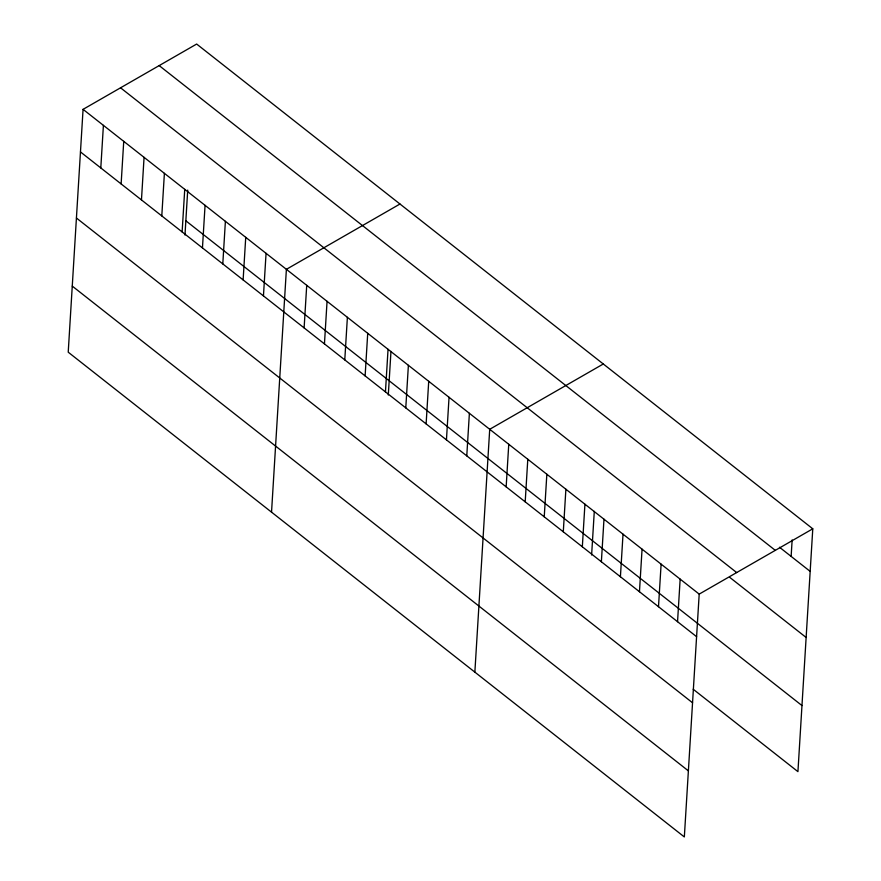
<?xml version="1.0" encoding="UTF-8"?>
<svg xmlns="http://www.w3.org/2000/svg" width="881" height="881" viewBox="0 0 881 881"><rect width="100%" height="100%" fill="white"/><g stroke="black" fill="none" stroke-linecap="round" stroke-linejoin="round"><path stroke-width="1.32" d="M83.067 109.354L68.222 352.191L684.339 836.95L699.195 594.113L83.067 109.354L196.661 44.05L812.778 528.809L797.933 771.646L693.193 689.239M100.797 167.93L103.407 125.355M121.126 183.931L123.736 141.345M141.467 199.921L144.066 157.347M161.796 215.922L164.395 173.337M182.125 231.923L184.735 189.338M184.977 235.062L187.719 190.098M202.454 247.913L205.064 205.339M222.794 263.915L225.393 221.329M243.123 279.916L245.733 237.33M263.452 295.906L266.062 253.332M271.535 512.158L286.391 269.322L399.974 204.018M304.121 327.897L306.72 285.323M324.45 343.898L327.06 301.313M344.779 359.9L347.389 317.314M365.119 375.89L367.718 333.315M385.449 391.891L388.047 349.305M388.301 395.029L390.966 351.398M405.778 407.881L408.388 365.307M426.118 423.882L428.717 381.308M446.447 439.883L449.046 397.298M466.776 455.873L469.386 413.299M474.859 672.137L489.715 429.289L603.298 363.985M506.157 486.863L508.755 444.277M525.197 501.84L527.796 459.265M544.238 516.828L546.848 474.242M563.289 531.805L565.888 489.23M582.33 546.793L584.929 504.207M591.614 554.997L594.29 511.376M601.371 561.77L603.981 519.195M620.411 576.758L623.021 534.172M639.463 591.746L642.062 549.16M658.503 606.723L661.113 564.148M677.544 621.711L680.154 579.125M791.138 556.407L792.14 539.921M699.195 594.113L812.778 528.809M779.498 547.244L810.179 571.384M159.175 65.601L775.302 550.361M120.554 87.803L736.681 572.562M729.964 577.54L806.137 637.47M185.847 220.801L801.974 705.56M80.468 151.939L696.596 636.688M76.427 218.025L692.554 702.774M72.264 286.105L688.38 770.864"/></g></svg>
